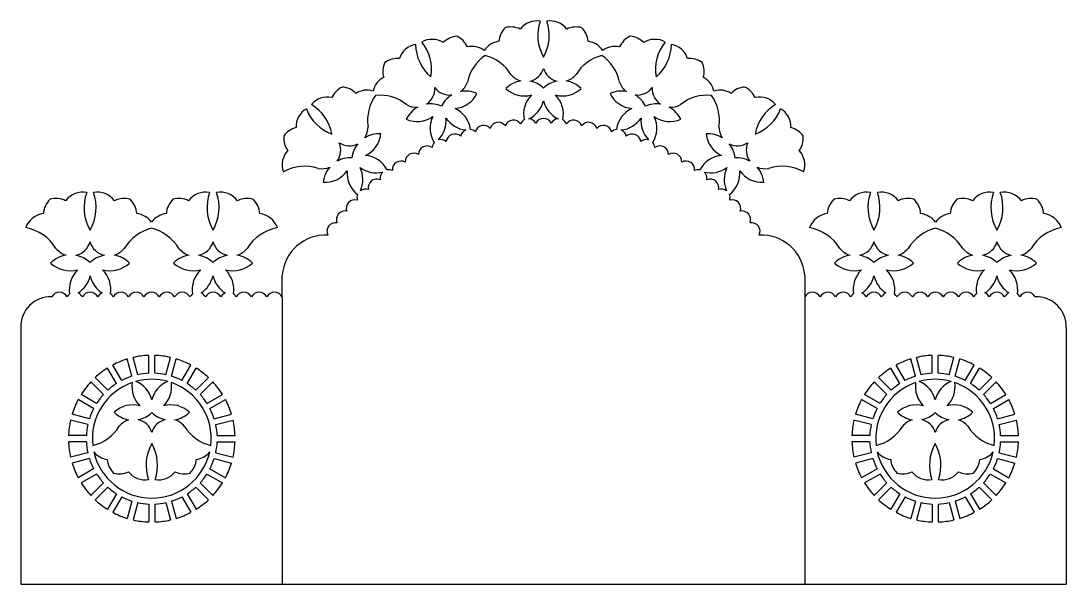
# Model space of a CAD drawing. Extents: x -471 to -129, y -76 to 294.
# Drawn here: x -392.3 to -132.2, y 153.8 to 293.8 of the extents above; entities that cross this region are included whole.
import ezdxf

# ---------------------------------------------------------------- set-up
doc = ezdxf.new("R2010")
doc.units = 0
doc.layers.get('0').update_dxf_attribs({"linetype": 'CONTINUOUS'})

msp = doc.modelspace()

# ---------------------------------------------------------------- linework, layer by layer
for p, q in [((-327.247678, 225.186209), (-327.247678, 230.578797)), ((-197.247707, 230.578797), (-197.247707, 225.186209)), ((-327.247678, 225.186209), (-327.247678, 153.768454)), ((-197.247707, 225.186209), (-197.247707, 153.768454)), ((-392.247693, 217.539175), (-392.247693, 153.768454)), ((-132.247693, 217.539175), (-132.247693, 153.768454)), ((-360.443661, 206.209172), (-360.443661, 210.65443)), ((-358.943661, 206.209172), (-358.943661, 210.65443)), ((-165.551725, 206.209172), (-165.551725, 210.65443)), ((-164.051725, 206.209172), (-164.051725, 210.65443)), ((-367.181299, 204.403827), (-369.403928, 208.253534)), ((-364.630208, 205.460524), (-365.780725, 209.754314)), ((-363.181319, 205.848752), (-364.331837, 210.142542)), ((-356.206003, 205.848752), (-355.055485, 210.142542)), ((-354.757114, 205.460524), (-353.606596, 209.754314)), ((-352.206022, 204.403827), (-349.983393, 208.253534)), ((-172.289363, 204.403827), (-174.511993, 208.253534)), ((-169.738272, 205.460524), (-170.888789, 209.754314)), ((-168.289383, 205.848752), (-169.439901, 210.142542)), ((-161.314067, 205.848752), (-160.163549, 210.142542)), ((-159.865178, 205.460524), (-158.71466, 209.754314)), ((-157.314087, 204.403827), (-155.091457, 208.253534)), ((-368.480337, 203.653827), (-370.702966, 207.503534)), ((-350.906984, 203.653827), (-348.684355, 207.503534)), ((-173.588401, 203.653827), (-175.811031, 207.503534)), ((-156.015048, 203.653827), (-153.792419, 207.503534)), ((-371.731669, 200.912205), (-374.874942, 204.055478)), ((-370.671009, 201.972866), (-373.814281, 205.116138)), ((-348.716312, 201.972866), (-345.57304, 205.116138)), ((-347.655652, 200.912205), (-344.51238, 204.055478)), ((-176.839733, 200.912205), (-179.983006, 204.055478)), ((-175.779073, 201.972866), (-178.922346, 205.116138)), ((-153.824377, 201.972866), (-150.681104, 205.116138)), ((-152.763716, 200.912205), (-149.620444, 204.055478)), ((-373.412631, 198.721534), (-377.262338, 200.944163)), ((-345.974691, 198.721534), (-342.124984, 200.944163)), ((-178.520695, 198.721534), (-182.370402, 200.944163)), ((-151.082755, 198.721534), (-147.233048, 200.944163)), ((-374.162631, 197.422495), (-378.012338, 199.645125)), ((-345.224691, 197.422495), (-341.374984, 199.645125)), ((-179.270695, 197.422495), (-183.120402, 199.645125)), ((-150.332755, 197.422495), (-146.483048, 199.645125)), ((-375.219328, 194.871404), (-379.513117, 196.021922)), ((-344.167994, 194.871404), (-339.874204, 196.021922)), ((-180.327392, 194.871404), (-184.621182, 196.021922)), ((-149.276058, 194.871404), (-144.982268, 196.021922)), ((-375.607556, 193.422515), (-379.901346, 194.573033)), ((-343.779765, 193.422515), (-339.485976, 194.573033)), ((-180.71562, 193.422515), (-185.00941, 194.573033)), ((-148.88783, 193.422515), (-144.59404, 194.573033)), ((-375.967976, 190.684857), (-380.413234, 190.684857)), ((-343.419346, 190.684857), (-338.974088, 190.684857)), ((-181.07604, 190.684857), (-185.521298, 190.684857)), ((-148.52741, 190.684857), (-144.082152, 190.684857)), ((-375.967976, 189.184857), (-380.413234, 189.184857)), ((-343.419346, 189.184857), (-338.974088, 189.184857)), ((-181.07604, 189.184857), (-185.521298, 189.184857)), ((-148.52741, 189.184857), (-144.082152, 189.184857)), ((-375.607556, 186.447199), (-379.901346, 185.296681)), ((-375.219328, 184.99831), (-379.513117, 183.847792)), ((-344.167994, 184.99831), (-339.874204, 183.847792)), ((-343.779765, 186.447199), (-339.485976, 185.296681)), ((-180.71562, 186.447199), (-185.00941, 185.296681)), ((-180.327392, 184.99831), (-184.621182, 183.847792)), ((-149.276058, 184.99831), (-144.982268, 183.847792)), ((-148.88783, 186.447199), (-144.59404, 185.296681)), ((-374.162631, 182.447219), (-378.012338, 180.224589)), ((-345.224691, 182.447219), (-341.374984, 180.224589)), ((-179.270695, 182.447219), (-183.120402, 180.224589)), ((-150.332755, 182.447219), (-146.483048, 180.224589)), ((-373.412631, 181.14818), (-377.262338, 178.925551)), ((-345.974691, 181.14818), (-342.124984, 178.925551)), ((-178.520695, 181.14818), (-182.370402, 178.925551)), ((-151.082755, 181.14818), (-147.233048, 178.925551)), ((-371.731669, 178.957509), (-374.874942, 175.814236)), ((-370.671009, 177.896848), (-373.814281, 174.753576)), ((-348.716312, 177.896848), (-345.57304, 174.753576)), ((-347.655652, 178.957509), (-344.51238, 175.814236)), ((-176.839733, 178.957509), (-179.983006, 175.814236)), ((-175.779073, 177.896848), (-178.922346, 174.753576)), ((-153.824377, 177.896848), (-150.681104, 174.753576)), ((-152.763716, 178.957509), (-149.620444, 175.814236)), ((-368.480337, 176.215887), (-370.702966, 172.36618)), ((-367.181299, 175.465887), (-369.403928, 171.61618)), ((-364.630208, 174.40919), (-365.780725, 170.1154)), ((-354.757114, 174.40919), (-353.606596, 170.1154)), ((-352.206022, 175.465887), (-349.983393, 171.61618)), ((-350.906984, 176.215887), (-348.684355, 172.36618)), ((-173.588401, 176.215887), (-175.811031, 172.36618)), ((-172.289363, 175.465887), (-174.511993, 171.61618)), ((-169.738272, 174.40919), (-170.888789, 170.1154)), ((-159.865178, 174.40919), (-158.71466, 170.1154)), ((-157.314087, 175.465887), (-155.091457, 171.61618)), ((-156.015048, 176.215887), (-153.792419, 172.36618)), ((-363.181319, 174.020962), (-364.331837, 169.727172)), ((-360.443661, 173.660542), (-360.443661, 169.215284)), ((-358.943661, 173.660542), (-358.943661, 169.215284)), ((-356.206003, 174.020962), (-355.055485, 169.727172)), ((-168.289383, 174.020962), (-169.439901, 169.727172)), ((-165.551725, 173.660542), (-165.551725, 169.215284)), ((-164.051725, 173.660542), (-164.051725, 169.215284)), ((-161.314067, 174.020962), (-160.163549, 169.727172)), ((-392.247693, 153.768454), (-132.247693, 153.768454))]:
    msp.add_line(p, q)
for centre, radius, start, end in [((-263.932435, 288.629376), 5.213779, 80.28949, 142.2956), ((-260.562951, 288.629376), 5.213779, 37.7044, 99.71051), ((-268.120438, 288.399986), 5.213779, 134.1546, 175.825674), ((-270.328756, 287.125013), 5.213779, 64.174326, 105.8454), ((-252.924542, 290.183027), 10.744369, 160.506319, 209.804743), ((-271.570843, 290.183027), 10.744369, 330.195257, 19.493681), ((-254.166629, 287.125013), 5.213779, 74.1546, 115.825674), ((-256.374947, 288.399986), 5.213779, 4.174326, 45.8454), ((-289.963534, 284.03939), 5.213779, 57.7044, 119.71051), ((-283.438436, 284.813423), 5.213779, 94.1546, 135.825674), ((-285.949643, 285.256217), 5.213779, 24.174326, 65.8454), ((-272.621415, 283.612791), 5.213779, 97.7044, 146.600651), ((-251.873971, 283.612791), 5.213779, 33.399349, 82.2956), ((-238.545743, 285.256217), 5.213779, 114.1546, 155.825674), ((-241.056949, 284.813423), 5.213779, 44.174326, 85.8454), ((-234.531851, 284.03939), 5.213779, 60.28949, 122.2956), ((-293.129814, 282.886959), 5.213779, 100.28949, 162.2956), ((-283.317159, 288.111834), 10.744369, 180.506319, 229.804743), ((-300.83895, 281.734424), 10.744369, 350.195257, 39.493681), ((-280.082791, 282.297149), 5.213779, 53.399349, 102.2956), ((-244.412594, 282.297149), 5.213779, 77.7044, 126.600651), ((-223.656436, 281.734424), 10.744369, 140.506319, 189.804743), ((-241.178227, 288.111834), 10.744369, 310.195257, 359.493681), ((-231.365571, 282.886959), 5.213779, 17.7044, 79.71051), ((-296.986794, 281.239022), 5.213779, 154.1546, 195.825674), ((-298.625868, 279.28565), 5.213779, 84.174326, 125.8454), ((-270.651589, 276.411578), 10.744369, 124.629259, 168.240927), ((-279.470863, 274.856502), 10.744369, 31.759073, 75.370741), ((-245.024523, 274.856502), 10.744369, 104.629259, 148.240927), ((-253.843797, 276.411578), 10.744369, 11.759073, 55.370741), ((-225.869518, 279.28565), 5.213779, 54.1546, 95.825674), ((-227.508591, 281.239022), 5.213779, 344.174326, 25.8454), ((-266.685996, 283.365514), 4.63259, 283.463529, 343.347603), ((-257.809389, 283.365514), 4.63259, 196.652397, 256.536471), ((-299.579011, 275.201105), 5.213779, 117.7044, 166.600651), ((-285.575687, 280.034752), 4.63259, 305.445106, 341.974544), ((-266.877915, 272.268269), 6.713286, 98.9276, 134.715615), ((-266.685996, 283.365514), 4.63259, 218.025456, 254.554894), ((-266.877915, 272.268269), 6.713286, 46.392824, 79.090823), ((-257.617471, 272.268269), 6.713286, 100.909177, 133.607176), ((-257.809389, 283.365514), 4.63259, 285.445106, 321.974544), ((-257.617471, 272.268269), 6.713286, 45.284385, 81.0724), ((-238.919699, 280.034752), 4.63259, 198.025456, 234.554894), ((-224.916374, 275.201105), 5.213779, 13.399349, 62.2956), ((-310.154327, 272.629691), 5.213779, 114.1546, 155.825674), ((-312.665534, 272.186898), 5.213779, 44.174326, 85.8454), ((-306.140436, 271.412865), 5.213779, 73.399349, 122.2956), ((-293.916969, 276.998773), 4.63259, 303.463529, 3.347603), ((-285.575687, 280.034752), 4.63259, 216.652397, 276.536471), ((-284.806481, 278.754913), 6.713286, 274.715615, 333.607176), ((-281.599861, 269.672393), 6.713286, 65.284385, 101.0724), ((-266.971083, 281.899775), 6.713286, 226.392824, 285.284385), ((-257.524303, 281.899775), 6.713286, 254.715615, 313.607176), ((-242.895525, 269.672393), 6.713286, 78.9276, 114.715615), ((-239.688905, 278.754913), 6.713286, 206.392824, 265.284385), ((-238.919699, 280.034752), 4.63259, 263.463529, 323.347603), ((-230.578417, 276.998773), 4.63259, 176.652397, 236.536471), ((-218.35495, 271.412865), 5.213779, 57.7044, 106.600651), ((-211.829852, 272.186898), 5.213779, 94.1546, 135.825674), ((-214.341059, 272.629691), 5.213779, 24.174326, 65.8454), ((-316.021179, 269.670623), 5.213779, 77.7044, 139.71051), ((-325.452382, 263.785052), 10.744369, 10.195257, 59.493681), ((-295.26502, 269.107898), 10.744369, 144.629259, 188.240927), ((-303.02056, 264.630236), 10.744369, 51.759073, 95.370741), ((-293.916969, 276.998773), 4.63259, 238.025456, 274.554894), ((-290.301832, 266.505134), 6.713286, 66.392824, 99.090823), ((-281.599861, 269.672393), 6.713286, 120.909177, 153.607176), ((-260.478002, 270.65343), 6.713286, 134.715615, 192.248142), ((-268.772547, 275.549868), 6.713286, 295.590475, 346.392824), ((-255.722839, 275.549868), 6.713286, 193.607176, 244.409525), ((-264.017383, 270.65343), 6.713286, 347.751858, 45.284385), ((-242.895525, 269.672393), 6.713286, 26.392824, 59.090823), ((-234.193554, 266.505134), 6.713286, 80.909177, 113.607176), ((-230.578417, 276.998773), 4.63259, 265.445106, 301.974544), ((-221.474826, 264.630236), 10.744369, 84.629259, 128.240927), ((-229.230366, 269.107898), 10.744369, 351.759073, 35.370741), ((-199.043004, 263.785052), 10.744369, 120.506319, 169.804743), ((-208.474207, 269.670623), 5.213779, 40.28949, 102.2956), ((-318.602354, 267.50476), 5.213779, 120.28949, 182.2956), ((-311.168486, 275.770663), 10.744369, 200.506319, 249.804743), ((-290.301832, 266.505134), 6.713286, 118.9276, 154.715615), ((-287.061504, 265.966041), 6.713286, 7.751858, 65.284385), ((-237.433882, 265.966041), 6.713286, 114.715615, 172.248142), ((-234.193554, 266.505134), 6.713286, 25.284385, 61.0724), ((-213.326899, 275.770663), 10.744369, 290.195257, 339.493681), ((-205.893032, 267.50476), 5.213779, 357.7044, 59.71051), ((-293.68355, 275.523924), 6.713286, 246.392824, 305.284385), ((-283.735574, 267.176581), 6.713286, 154.715615, 212.248142), ((-293.204577, 268.940827), 6.713286, 315.590475, 6.392824), ((-280.941862, 273.40409), 6.713286, 213.607176, 264.409525), ((-277.122495, 265.72661), 2.142688, 40.559653, 166.107014), ((-273.448059, 266.48532), 2.142688, 37.22632, 162.77368), ((-269.735725, 267.029097), 2.142688, 33.892986, 159.440347), ((-265.998054, 267.3561), 2.142688, 119.04986, 156.107014), ((-265.998054, 267.3561), 2.142688, 30.559653, 86.649807), ((-262.247693, 267.465225), 2.142688, 27.22632, 152.77368), ((-258.497332, 267.3561), 2.142688, 93.350193, 149.440347), ((-258.497332, 267.3561), 2.142688, 23.892986, 60.95014), ((-254.75966, 267.029097), 2.142688, 20.559653, 146.107014), ((-251.047326, 266.48532), 2.142688, 17.22632, 142.77368), ((-247.372891, 265.72661), 2.142688, 13.892986, 139.440347), ((-243.553524, 273.40409), 6.713286, 275.590475, 326.392824), ((-231.290809, 268.940827), 6.713286, 173.607176, 224.409525), ((-240.759812, 267.176581), 6.713286, 327.751858, 25.284385), ((-230.811836, 275.523924), 6.713286, 234.715615, 293.607176), ((-322.535235, 262.240876), 5.213779, 104.174326, 145.8454), ((-310.528284, 267.408226), 4.63259, 325.445106, 1.974544), ((-303.248094, 259.030606), 6.713286, 85.284385, 121.0724), ((-309.367736, 266.468655), 6.713286, 294.715615, 353.607176), ((-284.308108, 263.575378), 2.142688, 47.22632, 172.77368), ((-280.746599, 264.755534), 2.142688, 113.350193, 169.440347), ((-280.746599, 264.755534), 2.142688, 43.892986, 80.95014), ((-243.748787, 264.755534), 2.142688, 99.04986, 136.107014), ((-243.748787, 264.755534), 2.142688, 10.559653, 66.649807), ((-240.187277, 263.575378), 2.142688, 7.22632, 132.77368), ((-221.247292, 259.030606), 6.713286, 58.9276, 94.715615), ((-215.12765, 266.468655), 6.713286, 186.392824, 245.284385), ((-213.967102, 267.408226), 4.63259, 178.025456, 214.554894), ((-201.960151, 262.240876), 5.213779, 34.1546, 75.825674), ((-321.663102, 264.637041), 5.213779, 174.1546, 215.825674), ((-317.328159, 261.702453), 4.63259, 323.463529, 23.347603), ((-310.528284, 267.408226), 4.63259, 236.652397, 296.536471), ((-303.248094, 259.030606), 6.713286, 140.909177, 173.607176), ((-291.195393, 260.604494), 2.142688, 53.892986, 179.440347), ((-287.794973, 262.190136), 2.142688, 139.04986, 176.107014), ((-287.794973, 262.190136), 2.142688, 50.559653, 106.649807), ((-236.700413, 262.190136), 2.142688, 73.350193, 129.440347), ((-236.700413, 262.190136), 2.142688, 3.892986, 40.95014), ((-233.299993, 260.604494), 2.142688, 0.559653, 126.107014), ((-213.967102, 267.408226), 4.63259, 243.463529, 303.347603), ((-221.247292, 259.030606), 6.713286, 6.392824, 39.090823), ((-207.167227, 261.702453), 4.63259, 156.652397, 216.536471), ((-202.832284, 264.637041), 5.213779, 324.174326, 5.8454), ((-322.0339, 258.076665), 5.213779, 137.7044, 199.71051), ((-307.112712, 253.679783), 6.713286, 27.751858, 85.284385), ((-294.497863, 258.823818), 2.142688, 57.22632, 182.77368), ((-229.997523, 258.823818), 2.142688, 357.22632, 122.77368), ((-217.382673, 253.679783), 6.713286, 94.715615, 152.248142), ((-202.461486, 258.076665), 5.213779, 340.28949, 42.2956), ((-321.652447, 246.966218), 10.744369, 71.759073, 119.493681), ((-317.328159, 261.702453), 4.63259, 258.025456, 294.554894), ((-310.342006, 253.078108), 6.713286, 138.9276, 174.715615), ((-310.342006, 253.078108), 6.713286, 86.392824, 119.090823), ((-297.691209, 256.854133), 2.142688, 60.559653, 186.107014), ((-226.804177, 256.854133), 2.142688, 353.892986, 119.440347), ((-214.15338, 253.078108), 6.713286, 60.909177, 93.607176), ((-207.167227, 261.702453), 4.63259, 245.445106, 281.974544), ((-214.15338, 253.078108), 6.713286, 5.284385, 41.0724), ((-202.842939, 246.966218), 10.744369, 60.506319, 108.240927), ((-316.604389, 260.396382), 6.713286, 266.392824, 325.284385), ((-304.40139, 255.954853), 6.713286, 174.715615, 232.248142), ((-303.906093, 262.762304), 6.713286, 233.607176, 284.409525), ((-313.90275, 254.374113), 6.713286, 335.590475, 26.392824), ((-300.764625, 254.702103), 2.142688, 133.350193, 189.440347), ((-300.764625, 254.702103), 2.142688, 63.892986, 100.95014), ((-223.730761, 254.702103), 2.142688, 79.04986, 116.107014), ((-223.730761, 254.702103), 2.142688, 350.559653, 46.649807), ((-220.589293, 262.762304), 6.713286, 255.590475, 306.392824), ((-210.592636, 254.374113), 6.713286, 153.607176, 204.409525), ((-220.093996, 255.954853), 6.713286, 307.751858, 5.284385), ((-207.890997, 260.396382), 6.713286, 214.715615, 273.607176), ((-303.707712, 252.375012), 2.142688, 67.22632, 192.77368), ((-220.787673, 252.375012), 2.142688, 347.22632, 112.77368), ((-383.521692, 244.208176), 5.469618, 64.174326, 105.8454), ((-376.811503, 245.786357), 5.469618, 80.28949, 142.2956), ((-365.263454, 247.416246), 11.271595, 160.506319, 209.804743), ((-384.824728, 247.416246), 11.271595, 330.195257, 19.493681), ((-373.276678, 245.786357), 5.469618, 37.7044, 99.71051), ((-366.56649, 244.208176), 5.469618, 74.1546, 115.825674), ((-352.937959, 244.208176), 5.469618, 64.174326, 105.8454), ((-346.22777, 245.786357), 5.469618, 80.28949, 142.2956), ((-334.679721, 247.416246), 11.271595, 160.506319, 209.804743), ((-354.240995, 247.416246), 11.271595, 330.195257, 19.493681), ((-342.692945, 245.786357), 5.469618, 37.7044, 99.71051), ((-335.982757, 244.208176), 5.469618, 74.1546, 115.825674), ((-306.510512, 249.880732), 2.142688, 159.04986, 196.107014), ((-306.510512, 249.880732), 2.142688, 70.559653, 126.649807), ((-217.984874, 249.880732), 2.142688, 53.350193, 109.440347), ((-217.984874, 249.880732), 2.142688, 343.892986, 20.95014), ((-188.512629, 244.208176), 5.469618, 64.174326, 105.8454), ((-181.80244, 245.786357), 5.469618, 80.28949, 142.2956), ((-170.254391, 247.416246), 11.271595, 160.506319, 209.804743), ((-189.815665, 247.416246), 11.271595, 330.195257, 19.493681), ((-178.267615, 245.786357), 5.469618, 37.7044, 99.71051), ((-171.557427, 244.208176), 5.469618, 74.1546, 115.825674), ((-157.928896, 244.208176), 5.469618, 64.174326, 105.8454), ((-151.218707, 245.786357), 5.469618, 80.28949, 142.2956), ((-139.670658, 247.416246), 11.271595, 160.506319, 209.804743), ((-159.231932, 247.416246), 11.271595, 330.195257, 19.493681), ((-147.683882, 245.786357), 5.469618, 37.7044, 99.71051), ((-140.973694, 244.208176), 5.469618, 74.1546, 115.825674), ((-381.205012, 245.545712), 5.469618, 134.1546, 175.825674), ((-368.88317, 245.545712), 5.469618, 4.174326, 45.8454), ((-350.621279, 245.545712), 5.469618, 134.1546, 175.825674), ((-338.299437, 245.545712), 5.469618, 4.174326, 45.8454), ((-309.16354, 247.227704), 2.142688, 73.892986, 199.440347), ((-215.331845, 247.227704), 2.142688, 340.559653, 106.107014), ((-186.195949, 245.545712), 5.469618, 134.1546, 175.825674), ((-173.874107, 245.545712), 5.469618, 4.174326, 45.8454), ((-155.612216, 245.545712), 5.469618, 134.1546, 175.825674), ((-143.290374, 245.545712), 5.469618, 4.174326, 45.8454), ((-385.926851, 240.523609), 5.469618, 97.7044, 159.71051), ((-364.161331, 240.523609), 5.469618, 36.282539, 82.2956), ((-355.343118, 240.523609), 5.469618, 97.7044, 143.717461), ((-333.577598, 240.523609), 5.469618, 20.28949, 82.2956), ((-311.65782, 244.424904), 2.142688, 77.22632, 202.77368), ((-212.837566, 244.424904), 2.142688, 337.22632, 102.77368), ((-190.917788, 240.523609), 5.469618, 97.7044, 159.71051), ((-169.152268, 240.523609), 5.469618, 36.282539, 82.2956), ((-160.334055, 240.523609), 5.469618, 97.7044, 143.717461), ((-138.568535, 240.523609), 5.469618, 20.28949, 82.2956), ((-393.1124, 231.33765), 11.271595, 31.759073, 79.493681), ((-356.975781, 231.33765), 11.271595, 104.283478, 148.240927), ((-362.528667, 231.33765), 11.271595, 31.759073, 75.74002), ((-326.392048, 231.33765), 11.271595, 100.506319, 148.240927), ((-313.984912, 241.481817), 2.142688, 80.559653, 206.107014), ((-210.510474, 241.481817), 2.142688, 333.892986, 99.440347), ((-198.103337, 231.33765), 11.271595, 31.759073, 79.493681), ((-161.966718, 231.33765), 11.271595, 104.25998, 148.240927), ((-167.519604, 231.33765), 11.271595, 31.759073, 75.716522), ((-131.382985, 231.33765), 11.271595, 100.506319, 148.240927), ((-316.523775, 229.804715), 10.751805, 86.722053, 175.871387), ((-207.971611, 229.804715), 10.751805, 4.128613, 93.277947), ((-379.700182, 240.264198), 4.859911, 218.025456, 254.554894), ((-379.700182, 240.264198), 4.859911, 283.463529, 343.347603), ((-370.388, 240.264198), 4.859911, 196.652397, 256.536471), ((-370.388, 240.264198), 4.859911, 285.445106, 321.974544), ((-349.116449, 240.264198), 4.859911, 218.025456, 254.554894), ((-349.116449, 240.264198), 4.859911, 283.463529, 343.347603), ((-339.804267, 240.264198), 4.859911, 196.652397, 256.536471), ((-339.804267, 240.264198), 4.859911, 285.445106, 321.974544), ((-184.691119, 240.264198), 4.859911, 218.025456, 254.554894), ((-184.691119, 240.264198), 4.859911, 283.463529, 343.347603), ((-175.378937, 240.264198), 4.859911, 196.652397, 256.536471), ((-175.378937, 240.264198), 4.859911, 285.445106, 321.974544), ((-154.107386, 240.264198), 4.859911, 218.025456, 254.554894), ((-154.107386, 240.264198), 4.859911, 283.463529, 343.347603), ((-144.795204, 240.264198), 4.859911, 196.652397, 256.536471), ((-144.795204, 240.264198), 4.859911, 285.445106, 321.974544), ((-379.901517, 228.622413), 7.042706, 98.9276, 134.715615), ((-379.901517, 228.622413), 7.042706, 46.392824, 79.090823), ((-370.186664, 228.622413), 7.042706, 100.909177, 133.607176), ((-370.186664, 228.622413), 7.042706, 45.284385, 81.0724), ((-349.317785, 228.622413), 7.042706, 98.9276, 134.715615), ((-349.317785, 228.622413), 7.042706, 46.392824, 79.090823), ((-339.602931, 228.622413), 7.042706, 100.909177, 133.607176), ((-339.602931, 228.622413), 7.042706, 45.284385, 81.0724), ((-184.892454, 228.622413), 7.042706, 98.9276, 134.715615), ((-184.892454, 228.622413), 7.042706, 46.392824, 79.090823), ((-175.177601, 228.622413), 7.042706, 100.909177, 133.607176), ((-175.177601, 228.622413), 7.042706, 45.284385, 81.0724), ((-154.308722, 228.622413), 7.042706, 98.9276, 134.715615), ((-154.308722, 228.622413), 7.042706, 46.392824, 79.090823), ((-144.593868, 228.622413), 7.042706, 100.909177, 133.607176), ((-144.593868, 228.622413), 7.042706, 45.284385, 81.0724), ((-379.999257, 238.726536), 7.042706, 226.392824, 285.284385), ((-373.187562, 226.928333), 7.042706, 134.715615, 188.225711), ((-376.90062, 226.928333), 7.042706, 351.799464, 45.284385), ((-370.088924, 238.726536), 7.042706, 254.715615, 313.607176), ((-349.415524, 238.726536), 7.042706, 226.392824, 285.284385), ((-342.603829, 226.928333), 7.042706, 134.715615, 188.250992), ((-339.505192, 238.726536), 7.042706, 254.715615, 313.607176), ((-346.316887, 226.928333), 7.042706, 351.824532, 45.284385), ((-184.990194, 238.726536), 7.042706, 226.392824, 285.284385), ((-178.178499, 226.928333), 7.042706, 134.715615, 188.175468), ((-181.891557, 226.928333), 7.042706, 351.749008, 45.284385), ((-175.079861, 238.726536), 7.042706, 254.715615, 313.607176), ((-154.406461, 238.726536), 7.042706, 226.392824, 285.284385), ((-147.594766, 226.928333), 7.042706, 134.715615, 188.200536), ((-144.496129, 238.726536), 7.042706, 254.715615, 313.607176), ((-151.307824, 226.928333), 7.042706, 351.774289, 45.284385), ((-381.889119, 232.06504), 7.042706, 303.315907, 346.392824), ((-368.199062, 232.06504), 7.042706, 193.607176, 236.701461), ((-351.305386, 232.06504), 7.042706, 303.333231, 346.392824), ((-337.61533, 232.06504), 7.042706, 193.607176, 236.718872), ((-186.880056, 232.06504), 7.042706, 303.281128, 346.392824), ((-173.189999, 232.06504), 7.042706, 193.607176, 236.666769), ((-156.296323, 232.06504), 7.042706, 303.298539, 346.392824), ((-142.606267, 232.06504), 7.042706, 193.607176, 236.684093), ((-382.688893, 224.202604), 2.14996, 27.225844, 152.774156), ((-375.041829, 224.202604), 2.14996, 27.225844, 152.774156), ((-367.394765, 224.202604), 2.14996, 27.225844, 152.774156), ((-363.571233, 224.202604), 2.14996, 27.225844, 152.774156), ((-359.747701, 224.202604), 2.14996, 27.225844, 152.774156), ((-355.924169, 224.202604), 2.14996, 27.225844, 152.774156), ((-352.100637, 224.202604), 2.14996, 27.225844, 152.774156), ((-344.453573, 224.202604), 2.14996, 27.225844, 152.774156), ((-336.806509, 224.202604), 2.14996, 27.225844, 152.774156), ((-332.982977, 224.202604), 2.14996, 27.225844, 152.774156), ((-329.159444, 224.202604), 2.14996, 27.225844, 152.774156), ((-195.335941, 224.202604), 2.14996, 27.225844, 152.774156), ((-191.512409, 224.202604), 2.14996, 27.225844, 152.774156), ((-187.688877, 224.202604), 2.14996, 27.225844, 152.774156), ((-180.041813, 224.202604), 2.14996, 27.225844, 152.774156), ((-172.394749, 224.202604), 2.14996, 27.225844, 152.774156), ((-168.571217, 224.202604), 2.14996, 27.225844, 152.774156), ((-164.747685, 224.202604), 2.14996, 27.225844, 152.774156), ((-160.924153, 224.202604), 2.14996, 27.225844, 152.774156), ((-157.100621, 224.202604), 2.14996, 27.225844, 152.774156), ((-149.453557, 224.202604), 2.14996, 27.225844, 152.774156), ((-141.806493, 224.202604), 2.14996, 27.225844, 152.774156), ((-384.946051, 217.884567), 7.309806, 87.291735, 182.708265), ((-378.865361, 224.202604), 2.14996, 126.952444, 152.774156), ((-378.865361, 224.202604), 2.14996, 27.225844, 66.871796), ((-371.218297, 224.202604), 2.14996, 113.207611, 152.774156), ((-371.218297, 224.202604), 2.14996, 27.225844, 53.183543), ((-348.277105, 224.202604), 2.14996, 127.088567, 152.774156), ((-348.277105, 224.202604), 2.14996, 27.225844, 66.951297), ((-340.630041, 224.202604), 2.14996, 113.286925, 152.774156), ((-340.630041, 224.202604), 2.14996, 27.225844, 53.319396), ((-183.865345, 224.202604), 2.14996, 126.680604, 152.774156), ((-183.865345, 224.202604), 2.14996, 27.225844, 66.713075), ((-176.218281, 224.202604), 2.14996, 113.048703, 152.774156), ((-176.218281, 224.202604), 2.14996, 27.225844, 52.911433), ((-153.277089, 224.202604), 2.14996, 126.816457, 152.774156), ((-153.277089, 224.202604), 2.14996, 27.225844, 66.792389), ((-145.630025, 224.202604), 2.14996, 113.128204, 152.774156), ((-145.630025, 224.202604), 2.14996, 27.225844, 53.047556), ((-139.549334, 217.884567), 7.309806, 357.291735, 92.708265), ((-359.693661, 189.934857), 20.733143, 92.073068, 102.926932), ((-359.693661, 189.934857), 20.733143, 77.073068, 87.926932), ((-164.801725, 189.934857), 20.733143, 92.073068, 102.926932), ((-164.801725, 189.934857), 20.733143, 77.073068, 87.926932), ((-359.693661, 189.934857), 20.733143, 107.073068, 117.926932), ((-359.693661, 189.934857), 20.733143, 62.073068, 72.926932), ((-164.801725, 189.934857), 20.733143, 107.073068, 117.926932), ((-164.801725, 189.934857), 20.733143, 62.073068, 72.926932), ((-359.693661, 189.934857), 20.733143, 122.073068, 132.926932), ((-359.693661, 189.934857), 16.291588, 107.638603, 117.361397), ((-359.693661, 189.934857), 16.291588, 92.638603, 102.361397), ((-359.693661, 189.934857), 16.291588, 77.638603, 87.361397), ((-359.693661, 189.934857), 16.291588, 62.638603, 72.361397), ((-359.693661, 189.934857), 20.733143, 47.073068, 57.926932), ((-164.801725, 189.934857), 20.733143, 122.073068, 132.926932), ((-164.801725, 189.934857), 16.291588, 107.638603, 117.361397), ((-164.801725, 189.934857), 16.291588, 92.638603, 102.361397), ((-164.801725, 189.934857), 16.291588, 77.638603, 87.361397), ((-164.801725, 189.934857), 16.291588, 62.638603, 72.361397), ((-164.801725, 189.934857), 20.733143, 47.073068, 57.926932), ((-359.693661, 189.934857), 20.733143, 137.073068, 147.926932), ((-359.693661, 189.934857), 14.791588, 109.206209, 186.580802), ((-359.693661, 189.934857), 16.291588, 122.638603, 132.361397), ((-357.92397, 202.885231), 6.713286, 171.278697, 225.284385), ((-359.693661, 189.934857), 14.791588, 74.507967, 105.492033), ((-366.218515, 197.988792), 6.713286, 13.607176, 67.454791), ((-353.168807, 197.988792), 6.713286, 112.545209, 166.392824), ((-361.463351, 202.885231), 6.713286, 314.715615, 8.721303), ((-359.693661, 189.934857), 14.791588, 353.419198, 70.793791), ((-359.693661, 189.934857), 16.291588, 47.638603, 57.361397), ((-359.693661, 189.934857), 20.733143, 32.073068, 42.926932), ((-164.801725, 189.934857), 20.733143, 137.073068, 147.926932), ((-164.801725, 189.934857), 14.791588, 109.206209, 186.580802), ((-164.801725, 189.934857), 16.291588, 122.638603, 132.361397), ((-163.032035, 202.885231), 6.713286, 171.278697, 225.284385), ((-164.801725, 189.934857), 14.791588, 74.507967, 105.492033), ((-171.326579, 197.988792), 6.713286, 13.607176, 67.454791), ((-158.276871, 197.988792), 6.713286, 112.545209, 166.392824), ((-166.571415, 202.885231), 6.713286, 314.715615, 8.721303), ((-164.801725, 189.934857), 14.791588, 353.419198, 70.793791), ((-164.801725, 189.934857), 16.291588, 47.638603, 57.361397), ((-164.801725, 189.934857), 20.733143, 32.073068, 42.926932), ((-359.693661, 189.934857), 16.291588, 137.638603, 147.361397), ((-359.693661, 189.934857), 16.291588, 32.638603, 42.361397), ((-164.801725, 189.934857), 16.291588, 137.638603, 147.361397), ((-164.801725, 189.934857), 16.291588, 32.638603, 42.361397), ((-359.693661, 189.934857), 20.733143, 152.073068, 162.926932), ((-364.417051, 191.638886), 6.713286, 74.715615, 133.607176), ((-354.970271, 191.638886), 6.713286, 46.392824, 105.284385), ((-359.693661, 189.934857), 20.733143, 17.073068, 27.926932), ((-164.801725, 189.934857), 20.733143, 152.073068, 162.926932), ((-169.525115, 191.638886), 6.713286, 74.715615, 133.607176), ((-160.078335, 191.638886), 6.713286, 46.392824, 105.284385), ((-164.801725, 189.934857), 20.733143, 17.073068, 27.926932), ((-359.693661, 189.934857), 16.291588, 152.638603, 162.361397), ((-364.323883, 201.270392), 6.713286, 225.284385, 261.0724), ((-364.323883, 201.270392), 6.713286, 280.909177, 313.607176), ((-355.063439, 201.270392), 6.713286, 226.392824, 259.090823), ((-355.063439, 201.270392), 6.713286, 278.9276, 314.715615), ((-359.693661, 189.934857), 16.291588, 17.638603, 27.361397), ((-164.801725, 189.934857), 16.291588, 152.638603, 162.361397), ((-169.431947, 201.270392), 6.713286, 225.284385, 261.0724), ((-169.431947, 201.270392), 6.713286, 280.909177, 313.607176), ((-160.171503, 201.270392), 6.713286, 226.392824, 259.090823), ((-160.171503, 201.270392), 6.713286, 278.9276, 314.715615), ((-164.801725, 189.934857), 16.291588, 17.638603, 27.361397), ((-359.693661, 189.934857), 20.733143, 167.073068, 177.926932), ((-359.693661, 189.934857), 16.291588, 167.638603, 177.361397), ((-376.916831, 198.682159), 10.744369, 283.614194, 328.240927), ((-364.131964, 190.173147), 4.63259, 105.445106, 141.974544), ((-364.131964, 190.173147), 4.63259, 16.652397, 76.536471), ((-355.255357, 190.173147), 4.63259, 103.463529, 163.347603), ((-355.255357, 190.173147), 4.63259, 38.025456, 74.554894), ((-342.470491, 198.682159), 10.744369, 211.759073, 256.385806), ((-359.693661, 189.934857), 16.291588, 2.638603, 12.361397), ((-359.693661, 189.934857), 20.733143, 2.073068, 12.926932), ((-164.801725, 189.934857), 20.733143, 167.073068, 177.926932), ((-164.801725, 189.934857), 16.291588, 167.638603, 177.361397), ((-182.024895, 198.682159), 10.744369, 283.614194, 328.240927), ((-169.240028, 190.173147), 4.63259, 105.445106, 141.974544), ((-169.240028, 190.173147), 4.63259, 16.652397, 76.536471), ((-160.363421, 190.173147), 4.63259, 103.463529, 163.347603), ((-160.363421, 190.173147), 4.63259, 38.025456, 74.554894), ((-147.578555, 198.682159), 10.744369, 211.759073, 256.385806), ((-164.801725, 189.934857), 16.291588, 2.638603, 12.361397), ((-164.801725, 189.934857), 20.733143, 2.073068, 12.926932), ((-359.693661, 189.934857), 20.733143, 182.073068, 192.926932), ((-359.693661, 189.934857), 16.291588, 182.638603, 192.361397), ((-350.37051, 183.355634), 10.744369, 150.195257, 199.493681), ((-369.016811, 183.355634), 10.744369, 340.506319, 29.804743), ((-359.693661, 189.934857), 16.291588, 347.638603, 357.361397), ((-359.693661, 189.934857), 20.733143, 347.073068, 357.926932), ((-164.801725, 189.934857), 20.733143, 182.073068, 192.926932), ((-164.801725, 189.934857), 16.291588, 182.638603, 192.361397), ((-155.478574, 183.355634), 10.744369, 150.195257, 199.493681), ((-174.124875, 183.355634), 10.744369, 340.506319, 29.804743), ((-164.801725, 189.934857), 16.291588, 347.638603, 357.361397), ((-164.801725, 189.934857), 20.733143, 347.073068, 357.926932), ((-359.693661, 189.934857), 16.291588, 197.638603, 207.361397), ((-359.693661, 189.934857), 14.791588, 192.882987, 347.117013), ((-370.067383, 189.92587), 5.213779, 219.110638, 262.2956), ((-365.566406, 185.138674), 5.213779, 184.174326, 225.8454), ((-353.820915, 185.138674), 5.213779, 314.1546, 355.825674), ((-349.319939, 189.92587), 5.213779, 277.7044, 320.889362), ((-359.693661, 189.934857), 16.291588, 332.638603, 342.361397), ((-164.801725, 189.934857), 16.291588, 197.638603, 207.361397), ((-164.801725, 189.934857), 14.791588, 192.882987, 347.117013), ((-175.175447, 189.92587), 5.213779, 219.110638, 262.2956), ((-170.674471, 185.138674), 5.213779, 184.174326, 225.8454), ((-158.928979, 185.138674), 5.213779, 314.1546, 355.825674), ((-154.428003, 189.92587), 5.213779, 277.7044, 320.889362), ((-164.801725, 189.934857), 16.291588, 332.638603, 342.361397), ((-359.693661, 189.934857), 20.733143, 197.073068, 207.926932), ((-359.693661, 189.934857), 20.733143, 332.073068, 342.926932), ((-164.801725, 189.934857), 20.733143, 197.073068, 207.926932), ((-164.801725, 189.934857), 20.733143, 332.073068, 342.926932), ((-359.693661, 189.934857), 16.291588, 212.638603, 222.361397), ((-367.774724, 186.413647), 5.213779, 254.1546, 295.825674), ((-361.378403, 184.909285), 5.213779, 217.7044, 279.71051), ((-358.008918, 184.909285), 5.213779, 260.28949, 322.2956), ((-351.612597, 186.413647), 5.213779, 244.174326, 285.8454), ((-359.693661, 189.934857), 16.291588, 317.638603, 327.361397), ((-164.801725, 189.934857), 16.291588, 212.638603, 222.361397), ((-172.882788, 186.413647), 5.213779, 254.1546, 295.825674), ((-166.486467, 184.909285), 5.213779, 217.7044, 279.71051), ((-163.116983, 184.909285), 5.213779, 260.28949, 322.2956), ((-156.720661, 186.413647), 5.213779, 244.174326, 285.8454), ((-164.801725, 189.934857), 16.291588, 317.638603, 327.361397), ((-359.693661, 189.934857), 20.733143, 212.073068, 222.926932), ((-359.693661, 189.934857), 16.291588, 227.638603, 237.361397), ((-359.693661, 189.934857), 16.291588, 302.638603, 312.361397), ((-359.693661, 189.934857), 20.733143, 317.073068, 327.926932), ((-164.801725, 189.934857), 20.733143, 212.073068, 222.926932), ((-164.801725, 189.934857), 16.291588, 227.638603, 237.361397), ((-164.801725, 189.934857), 16.291588, 302.638603, 312.361397), ((-164.801725, 189.934857), 20.733143, 317.073068, 327.926932), ((-359.693661, 189.934857), 20.733143, 227.073068, 237.926932), ((-359.693661, 189.934857), 16.291588, 242.638603, 252.361397), ((-359.693661, 189.934857), 16.291588, 287.638603, 297.361397), ((-359.693661, 189.934857), 20.733143, 302.073068, 312.926932), ((-164.801725, 189.934857), 20.733143, 227.073068, 237.926932), ((-164.801725, 189.934857), 16.291588, 242.638603, 252.361397), ((-164.801725, 189.934857), 16.291588, 287.638603, 297.361397), ((-164.801725, 189.934857), 20.733143, 302.073068, 312.926932), ((-359.693661, 189.934857), 20.733143, 242.073068, 252.926932), ((-359.693661, 189.934857), 16.291588, 257.638603, 267.361397), ((-359.693661, 189.934857), 16.291588, 272.638603, 282.361397), ((-359.693661, 189.934857), 20.733143, 287.073068, 297.926932), ((-164.801725, 189.934857), 20.733143, 242.073068, 252.926932), ((-164.801725, 189.934857), 16.291588, 257.638603, 267.361397), ((-164.801725, 189.934857), 16.291588, 272.638603, 282.361397), ((-164.801725, 189.934857), 20.733143, 287.073068, 297.926932), ((-359.693661, 189.934857), 20.733143, 257.073068, 267.926932), ((-359.693661, 189.934857), 20.733143, 272.073068, 282.926932), ((-164.801725, 189.934857), 20.733143, 257.073068, 267.926932), ((-164.801725, 189.934857), 20.733143, 272.073068, 282.926932)]:
    msp.add_arc(centre, radius, start, end)

doc.saveas('drawing.dxf')
